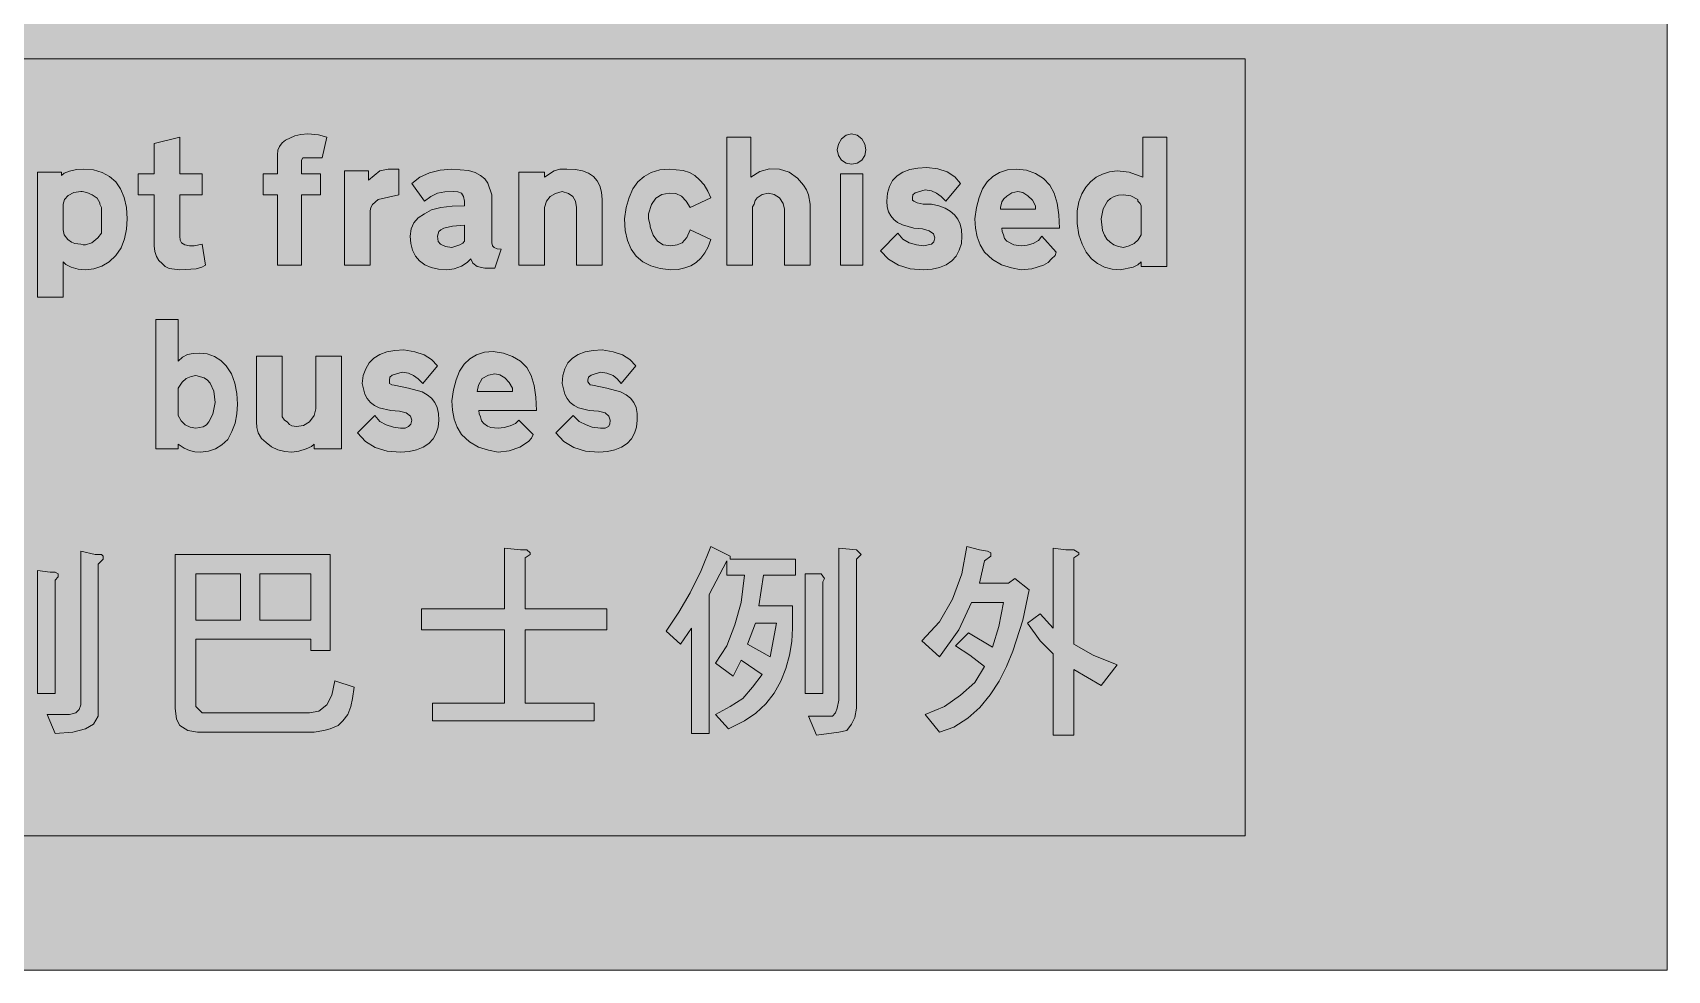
# Model space of a CAD drawing. Header units: metres. Extents: x 141 to 429, y 13 to 259.
# Drawn here: x 244.8 to 428.8, y 12.8 to 118.3 of the extents above; entities that cross this region are included whole.
import ezdxf

# ---------------------------------------------------------------- set-up
doc = ezdxf.new("R2010")
doc.units = ezdxf.units.M
for name, color, linetype, true_color in [('FILL_BLACK_000000', 7, 'Continuous', 0x000000), ('FILL_WHITE_FFFFFF', 7, 'Continuous', 0xffffff), ('FILL_YELLOW_FFFF00', 7, 'Continuous', 0xffff00)]:
    doc.layers.add(name, color=color, linetype=linetype, true_color=true_color)

msp = doc.modelspace()

# ---------------------------------------------------------------- hatches: boundary and pattern name
at = {"layer": 'FILL_BLACK_000000', "true_color": 0x000000}
h = msp.add_hatch(color=7, dxfattribs=at)
h.dxf.hatch_style = 1
h.paths.add_polyline_path([(272.34, 92.16), (272.34, 100.08), (270.72, 100.08), (270.72, 102.42), (272.34, 102.42), (272.34, 104.58), (272.4, 105.09), (272.59, 105.52), (272.87, 105.9), (273.24, 106.2), (274.3, 106.69), (274.99, 106.86), (275.76, 106.92), (276.98, 106.81), (277.92, 106.56), (277.38, 104.22), (276.48, 104.22), (275.58, 104.22), (275.22, 104.22), (275.06, 103.95), (275.04, 103.68), (275.04, 102.42), (277.2, 102.42), (277.2, 100.08), (275.04, 100.08), (275.04, 92.16), (272.34, 92.16)])
h = msp.add_hatch(color=7, dxfattribs=at)
h.dxf.hatch_style = 1
h.paths.add_polyline_path([(338.45, 104.49), (338.11, 103.97), (337.59, 103.63), (336.96, 103.5), (336.33, 103.63), (335.81, 103.97), (335.47, 104.49), (335.34, 105.12), (335.47, 105.78), (335.81, 106.36), (336.33, 106.77), (336.96, 106.92), (337.59, 106.77), (338.11, 106.36), (338.45, 105.78), (338.58, 105.12), (338.45, 104.49)])
h = msp.add_hatch(color=7, dxfattribs=at)
h.dxf.hatch_style = 1
h.paths.add_polyline_path([(263.88, 102.42), (263.88, 100.08), (261.36, 100.08), (261.36, 95.4), (261.38, 94.97), (261.54, 94.68), (261.92, 94.43), (262.44, 94.32), (262.98, 94.32), (263.88, 94.5), (264.24, 92.16), (263.84, 91.92), (263.2, 91.75), (261.36, 91.62), (260.17, 91.78), (259.71, 92), (259.38, 92.34), (259.01, 92.67), (258.73, 93.13), (258.54, 93.68), (258.48, 94.32), (258.48, 100.08), (256.68, 100.08), (256.68, 102.42), (258.48, 102.42), (258.48, 105.84), (261.36, 106.56), (261.36, 102.42), (263.88, 102.42)])
h = msp.add_hatch(color=7, dxfattribs=at)
h.dxf.hatch_style = 1
h.paths.add_polyline_path([(326.62, 102.7), (327.71, 103), (328.83, 102.97), (329.94, 102.6), (330.88, 101.95), (331.56, 101.16), (331.9, 100.62), (332.12, 100.08), (332.28, 99), (332.28, 92.16), (329.4, 92.16), (329.4, 98.46), (329.26, 99.09), (328.86, 99.72), (328.23, 100.12), (327.6, 100.26), (326.9, 100.12), (326.34, 99.72), (326.09, 99.43), (325.98, 99), (325.82, 98.73), (325.8, 98.46), (325.8, 92.16), (322.92, 92.16), (322.92, 106.56), (325.62, 106.56), (325.62, 102.06), (326.62, 102.7)])
h = msp.add_hatch(color=7, dxfattribs=at)
h.dxf.hatch_style = 1
h.paths.add_polyline_path([(368.64, 91.93), (367.2, 91.62), (366.28, 91.7), (365.43, 91.93), (364.65, 92.32), (363.96, 92.88), (363.37, 93.61), (362.9, 94.51), (362.55, 95.58), (362.34, 96.84), (362.34, 98.28), (362.54, 99.29), (362.87, 100.17), (363.31, 100.92), (363.85, 101.54), (364.48, 102.04), (365.2, 102.41), (365.99, 102.65), (366.84, 102.78), (368.21, 102.62), (369.72, 102.06), (369.72, 106.56), (372.42, 106.56), (372.42, 91.98), (369.54, 91.98), (369.54, 92.52), (369.17, 92.18), (368.64, 91.93)])
h.paths.add_polyline_path([(369.54, 98.82), (369.43, 99.09), (369.18, 99.36), (369.18, 99.54), (368.37, 99.94), (367.56, 100.08), (366.99, 100.03), (366.51, 99.89), (366.1, 99.65), (365.76, 99.34), (365.28, 98.49), (365.04, 97.38), (365.21, 96.06), (365.41, 95.53), (365.69, 95.08), (366.05, 94.72), (366.48, 94.44), (366.99, 94.25), (367.56, 94.14), (368.2, 94.31), (368.75, 94.59), (369.21, 95), (369.54, 95.58), (369.54, 98.1), (369.54, 98.82)], flags=16)
h = msp.add_hatch(color=7, dxfattribs=at)
h.dxf.hatch_style = 1
h.paths.add_polyline_path([(349.31, 94.57), (349.08, 93.82), (348.73, 93.18), (348.23, 92.63), (347.61, 92.2), (346.87, 91.88), (346.02, 91.69), (345.06, 91.62), (343.54, 91.75), (342.23, 92.16), (341.11, 92.83), (340.2, 93.78), (342.18, 95.76), (342.74, 95.08), (343.44, 94.68), (344.25, 94.43), (345.06, 94.32), (345.96, 94.5), (346.21, 94.79), (346.32, 95.22), (346.16, 95.69), (345.69, 96.03), (344.95, 96.23), (343.98, 96.3), (342.67, 96.68), (342.14, 96.95), (341.71, 97.29), (341.37, 97.7), (341.12, 98.17), (340.97, 98.73), (340.92, 99.36), (341, 100.25), (341.22, 101.01), (341.58, 101.66), (342.09, 102.19), (342.73, 102.61), (343.5, 102.9), (344.4, 103.08), (345.42, 103.14), (346.67, 103.01), (347.72, 102.64), (348.56, 102.08), (349.2, 101.34), (347.58, 99.36), (347.04, 99.88), (346.5, 100.26), (345.94, 100.51), (345.24, 100.62), (344.12, 100.3), (343.87, 100.06), (343.8, 99.72), (343.8, 99.54), (343.82, 99.45), (343.98, 99.36), (344.34, 99.18), (345.02, 99.02), (345.96, 99), (346.78, 98.82), (347.48, 98.56), (348.07, 98.22), (348.55, 97.81), (348.91, 97.31), (349.17, 96.75), (349.33, 96.11), (349.38, 95.4), (349.31, 94.57)])
h = msp.add_hatch(color=7, dxfattribs=at)
h.dxf.hatch_style = 1
h.paths.add_polyline_path([(255.13, 95.11), (254.74, 94.11), (254.16, 93.24), (253.42, 92.53), (252.58, 92.02), (251.68, 91.72), (250.74, 91.62), (249.92, 91.71), (249.14, 91.93), (248.54, 92.23), (248.22, 92.52), (248.22, 88.56), (245.34, 88.56), (245.34, 102.6), (248.04, 102.6), (248.04, 102.24), (248.36, 102.5), (248.96, 102.73), (249.74, 102.9), (250.56, 102.96), (251.65, 102.87), (252.61, 102.59), (253.44, 102.14), (254.14, 101.52), (254.69, 100.73), (255.09, 99.77), (255.34, 98.65), (255.42, 97.38), (255.35, 96.2), (255.13, 95.11)])
h.paths.add_polyline_path([(250.76, 94.45), (251.46, 94.68), (252.13, 95.22), (252.54, 95.76), (252.54, 98.64), (252.36, 99), (252.36, 99.18), (252.05, 99.68), (251.5, 100.08), (250.89, 100.34), (250.38, 100.44), (250.2, 100.44), (249.43, 100.32), (248.8, 99.99), (248.38, 99.53), (248.22, 99), (248.22, 96.12), (248.35, 95.58), (248.76, 95.04), (249.16, 94.73), (249.55, 94.57), (250.2, 94.5), (250.47, 94.43), (250.76, 94.45)], flags=16)
h = msp.add_hatch(color=7, dxfattribs=at)
h.dxf.hatch_style = 1
h.paths.add_polyline_path([(279.9, 102.78), (282.6, 102.78), (282.6, 101.7), (283.86, 102.78), (284.81, 102.94), (286.02, 102.96), (286.02, 100.08), (283.68, 99.54), (283.03, 98.98), (282.84, 98.65), (282.78, 98.28), (282.78, 92.16), (279.9, 92.16), (279.9, 102.78)])
h = msp.add_hatch(color=7, dxfattribs=at)
h.dxf.hatch_style = 1
h.paths.add_polyline_path([(295.7, 91.82), (294.84, 91.98), (294.34, 92.36), (294.12, 92.88), (293.7, 92.46), (293.04, 92.05), (292.25, 91.74), (291.42, 91.62), (290.47, 91.69), (289.63, 91.88), (288.92, 92.2), (288.34, 92.63), (287.88, 93.18), (287.55, 93.82), (287.35, 94.57), (287.28, 95.4), (287.38, 96.25), (287.68, 96.93), (288.19, 97.48), (288.9, 97.92), (289.7, 98.36), (290.75, 98.64), (291.99, 98.78), (293.4, 98.82), (293.4, 99.36), (293.29, 99.88), (293.04, 100.26), (292.66, 100.42), (292.14, 100.44), (291.17, 100.42), (290.34, 100.26), (289.62, 99.88), (288.9, 99.36), (287.46, 101.34), (288.37, 102.05), (289.44, 102.55), (290.65, 102.86), (291.96, 102.96), (293.85, 102.8), (294.59, 102.58), (295.2, 102.24), (295.68, 101.88), (296.03, 101.36), (296.46, 100.08), (296.46, 94.68), (296.53, 94.34), (296.73, 94.12), (297.07, 94), (297.54, 93.96), (296.82, 91.8), (295.7, 91.82)])
h.paths.add_polyline_path([(290.7, 94.5), (291.26, 94.25), (291.96, 94.14), (292.88, 94.43), (293.2, 94.62), (293.4, 94.86), (293.4, 96.66), (292.03, 96.55), (291.06, 96.3), (290.72, 96.13), (290.5, 95.92), (290.34, 95.4), (290.45, 94.81), (290.7, 94.5)], flags=16)
h = msp.add_hatch(color=7, dxfattribs=at)
h.dxf.hatch_style = 1
h.paths.add_polyline_path([(306, 92.16), (306, 98.28), (306, 98.46), (306, 98.64), (305.9, 99.35), (305.59, 99.88), (305.09, 100.23), (304.38, 100.44), (303.64, 100.23), (303.05, 99.88), (302.63, 99.35), (302.4, 98.64), (302.4, 92.16), (299.52, 92.16), (299.52, 102.6), (302.4, 102.6), (302.4, 102.06), (303.48, 102.78), (304.13, 102.94), (304.92, 102.96), (305.87, 102.91), (306.68, 102.75), (307.36, 102.49), (307.91, 102.13), (308.34, 101.65), (308.64, 101.06), (308.82, 100.36), (308.88, 99.54), (308.88, 92.16), (306, 92.16)])
h = msp.add_hatch(color=7, dxfattribs=at)
h.dxf.hatch_style = 1
h.paths.add_polyline_path([(318.02, 102.8), (318.72, 102.58), (319.32, 102.24), (319.85, 101.77), (320.36, 101.18), (320.79, 100.49), (321.12, 99.72), (318.78, 98.64), (318.34, 99.37), (317.81, 99.92), (317.19, 100.23), (316.44, 100.26), (315.59, 100.12), (314.93, 99.7), (314.44, 98.97), (314.1, 97.92), (314.1, 97.38), (314.28, 96.66), (314.28, 96.48), (314.62, 95.53), (315.11, 94.86), (315.77, 94.45), (316.62, 94.32), (317.32, 94.43), (317.88, 94.68), (318.4, 95.26), (318.78, 96.12), (321.12, 95.04), (320.82, 94.22), (320.44, 93.52), (320, 92.93), (319.48, 92.45), (318.88, 92.09), (318.21, 91.83), (317.46, 91.67), (316.62, 91.62), (315.41, 91.76), (314.36, 92.06), (313.47, 92.52), (312.73, 93.15), (312.15, 93.94), (311.73, 94.91), (311.48, 96.05), (311.4, 97.38), (311.59, 98.65), (311.91, 99.77), (312.35, 100.73), (312.91, 101.52), (313.6, 102.14), (314.41, 102.59), (315.36, 102.87), (316.44, 102.96), (318.02, 102.8)])
h = msp.add_hatch(color=7, dxfattribs=at)
h.dxf.hatch_style = 1
h.paths.add_polyline_path([(338.22, 102.42), (338.22, 92.16), (335.7, 92.16), (335.7, 102.42), (338.22, 102.42)])
h = msp.add_hatch(color=7, dxfattribs=at)
h.dxf.hatch_style = 1
h.paths.add_polyline_path([(353.9, 95.94), (354.06, 95.58), (354.17, 95.15), (354.42, 94.86), (355.23, 94.45), (356.04, 94.32), (356.73, 94.39), (357.41, 94.59), (357.99, 94.93), (358.38, 95.4), (360, 93.6), (359.86, 93.24), (359.46, 92.88), (359.08, 92.45), (358.56, 92.16), (357.23, 91.75), (356.04, 91.62), (354.94, 91.83), (353.83, 92.2), (352.8, 92.78), (351.9, 93.6), (351.43, 94.44), (351.09, 95.35), (350.89, 96.33), (350.82, 97.38), (351.01, 98.65), (351.3, 99.77), (351.7, 100.73), (352.21, 101.52), (352.85, 102.14), (353.6, 102.59), (354.49, 102.87), (355.5, 102.96), (356.65, 102.83), (357.66, 102.46), (358.54, 101.9), (359.28, 101.16), (359.75, 100.25), (360.09, 99.13), (360.29, 97.82), (360.36, 96.3), (353.88, 96.3), (353.9, 95.94)])
h.paths.add_polyline_path([(357.66, 98.82), (357.3, 99.45), (356.8, 99.97), (356.24, 100.31), (355.68, 100.44), (354.98, 100.3), (354.42, 99.9), (354.08, 99.6), (353.86, 99.27), (353.7, 98.64), (353.7, 98.46), (357.66, 98.46), (357.66, 98.82)], flags=16)
h = msp.add_hatch(color=7, dxfattribs=at)
h.dxf.hatch_style = 1
h.paths.add_polyline_path([(262.44, 71.28), (261.83, 71.56), (261.18, 72), (261.18, 71.46), (258.66, 71.46), (258.66, 86.04), (261.18, 86.04), (261.18, 81.36), (261.65, 81.8), (262.21, 82.08), (262.85, 82.22), (263.52, 82.26), (264.43, 82.16), (265.25, 81.88), (265.98, 81.42), (266.58, 80.82), (267.16, 79.92), (267.55, 78.86), (267.77, 77.71), (267.84, 76.5), (267.77, 75.43), (267.57, 74.38), (267.23, 73.41), (266.76, 72.54), (266.08, 71.94), (265.36, 71.48), (264.58, 71.2), (263.7, 71.1), (263.05, 71.14), (262.44, 71.28)])
h.paths.add_polyline_path([(264.35, 74.19), (264.64, 74.5), (265.08, 75.39), (265.32, 76.68), (265.18, 77.97), (264.78, 78.88), (264.48, 79.21), (264.1, 79.46), (263.16, 79.74), (262.62, 79.63), (262.08, 79.38), (261.63, 78.97), (261.18, 78.3), (261.18, 75.24), (261.51, 74.64), (261.97, 74.18), (262.52, 73.9), (263.16, 73.8), (264, 73.97), (264.35, 74.19)], flags=16)
h = msp.add_hatch(color=7, dxfattribs=at)
h.dxf.hatch_style = 1
h.paths.add_polyline_path([(279.54, 81.9), (279.54, 71.46), (276.48, 71.46), (276.48, 72), (276.16, 71.73), (275.58, 71.46), (274.77, 71.21), (273.96, 71.1), (273.16, 71.17), (272.38, 71.37), (271.68, 71.71), (271.08, 72.18), (270.56, 72.65), (270.18, 73.26), (270.02, 73.89), (270, 74.52), (270, 81.9), (272.88, 81.9), (272.88, 75.6), (272.88, 75.06), (273.15, 74.72), (273.42, 74.52), (273.69, 74.21), (273.96, 74.05), (274.5, 73.98), (275.29, 74.11), (275.94, 74.52), (276.48, 75.24), (276.66, 75.96), (276.66, 81.9), (279.54, 81.9)])
h = msp.add_hatch(color=7, dxfattribs=at)
h.dxf.hatch_style = 1
h.paths.add_polyline_path([(290.45, 73.93), (290.22, 73.23), (289.87, 72.61), (289.37, 72.09), (288.75, 71.67), (288.01, 71.36), (287.16, 71.17), (286.2, 71.1), (284.68, 71.23), (283.36, 71.64), (282.25, 72.31), (281.34, 73.26), (283.32, 75.24), (283.88, 74.56), (284.58, 74.16), (285.39, 73.91), (286.2, 73.8), (286.72, 73.82), (287.1, 73.98), (287.35, 74.27), (287.46, 74.7), (287.3, 75.17), (286.83, 75.51), (286.09, 75.71), (285.12, 75.78), (283.8, 76.08), (283.27, 76.35), (282.83, 76.7), (282.46, 77.13), (282.18, 77.63), (281.88, 78.84), (282.01, 79.73), (282.28, 80.49), (282.68, 81.14), (283.21, 81.67), (283.86, 82.09), (284.64, 82.38), (285.54, 82.56), (286.56, 82.62), (287.81, 82.41), (288.86, 82.06), (289.7, 81.53), (290.34, 80.82), (288.72, 78.84), (288.18, 79.36), (287.64, 79.74), (287.08, 79.99), (286.38, 80.1), (285.26, 79.78), (285.01, 79.54), (284.94, 79.2), (284.94, 78.84), (285.21, 78.68), (285.48, 78.66), (287.1, 78.3), (288.62, 77.89), (289.21, 77.57), (289.69, 77.17), (290.05, 76.69), (290.31, 76.12), (290.47, 75.46), (290.52, 74.7), (290.45, 73.93)])
h = msp.add_hatch(color=7, dxfattribs=at)
h.dxf.hatch_style = 1
h.paths.add_polyline_path([(295.04, 75.42), (295.2, 75.06), (295.31, 74.63), (295.56, 74.34), (295.97, 74.03), (296.37, 73.87), (297.18, 73.8), (297.87, 73.86), (298.55, 74.05), (299.13, 74.33), (299.52, 74.7), (301.14, 73.08), (300.93, 72.68), (300.6, 72.31), (299.63, 71.68), (298.43, 71.26), (297.18, 71.1), (296.08, 71.31), (294.97, 71.68), (293.94, 72.26), (293.04, 73.08), (292.57, 73.92), (292.23, 74.83), (292.03, 75.81), (291.96, 76.86), (292.15, 78.13), (292.44, 79.25), (292.84, 80.21), (293.35, 81), (293.99, 81.62), (294.74, 82.07), (295.63, 82.35), (296.64, 82.44), (297.79, 82.23), (298.8, 81.88), (299.68, 81.35), (300.42, 80.64), (300.89, 79.73), (301.23, 78.61), (301.43, 77.3), (301.5, 75.78), (295.02, 75.78), (295.04, 75.42)])
h.paths.add_polyline_path([(298.8, 78.3), (298.44, 78.93), (297.95, 79.45), (297.38, 79.79), (296.82, 79.92), (296.1, 79.78), (295.38, 79.38), (294.97, 78.66), (294.84, 77.94), (298.8, 77.94), (298.8, 78.3)], flags=16)
h = msp.add_hatch(color=7, dxfattribs=at)
h.dxf.hatch_style = 1
h.paths.add_polyline_path([(307.44, 78.84), (307.55, 78.68), (307.8, 78.66), (309.42, 78.3), (310.97, 77.89), (311.58, 77.57), (312.08, 77.17), (312.45, 76.69), (312.71, 76.12), (312.84, 75.46), (312.84, 74.7), (312.77, 73.93), (312.54, 73.23), (312.19, 72.61), (311.69, 72.09), (311.07, 71.67), (310.33, 71.36), (309.48, 71.17), (308.52, 71.1), (307, 71.23), (305.69, 71.64), (304.57, 72.31), (303.66, 73.26), (305.64, 75.24), (306.29, 74.56), (307.08, 74.16), (307.76, 73.91), (308.7, 73.8), (309.22, 73.82), (309.6, 73.98), (309.76, 74.27), (309.78, 74.7), (309.64, 75.17), (309.22, 75.51), (308.49, 75.71), (307.44, 75.78), (306.23, 76.08), (305.73, 76.35), (305.3, 76.7), (304.95, 77.13), (304.68, 77.63), (304.38, 78.84), (304.46, 79.73), (304.68, 80.49), (305.04, 81.14), (305.55, 81.67), (306.19, 82.09), (306.96, 82.38), (307.86, 82.56), (308.88, 82.62), (310.13, 82.41), (311.18, 82.06), (312.02, 81.53), (312.66, 80.82), (311.04, 78.84), (310.59, 79.36), (310.14, 79.74), (309.42, 79.99), (308.7, 80.1), (307.64, 79.78), (307.36, 79.54), (307.26, 79.2), (307.26, 79.13), (307.26, 79.02), (307.44, 78.84)])
h = msp.add_hatch(color=7, dxfattribs=at)
h.dxf.hatch_style = 1
h.paths.add_polyline_path([(248.94, 41.58), (249.66, 41.76), (250.02, 42.12), (250.2, 42.66), (250.2, 59.94), (251.82, 59.58), (252.54, 59.58), (252.72, 59.4), (252.72, 59.04), (252.18, 58.5), (252.18, 41.4), (251.64, 40.5), (250.74, 39.96), (249.3, 39.6), (247.32, 39.42), (246.42, 41.58), (248.94, 41.58)])
h = msp.add_hatch(color=7, dxfattribs=at)
h.dxf.hatch_style = 1
h.paths.add_polyline_path([(276.12, 48.78), (276.12, 50.04), (263.16, 50.04), (263.16, 42.48), (263.88, 41.76), (275.94, 41.76), (277.02, 41.94), (277.92, 42.66), (278.46, 43.74), (278.82, 45.36), (280.98, 44.64), (280.8, 43.38), (280.62, 42.48), (280.26, 41.58), (279.72, 40.86), (279.18, 40.32), (278.28, 39.96), (277.56, 39.78), (276.48, 39.6), (263.34, 39.6), (262.26, 39.78), (261.36, 40.32), (261, 41.04), (260.82, 42.3), (260.82, 59.58), (278.28, 59.58), (278.28, 48.78), (276.12, 48.78)])
h.paths.add_polyline_path([(263.16, 57.42), (263.16, 52.2), (268.2, 52.2), (268.2, 57.42), (263.16, 57.42)], flags=16)
h.paths.add_polyline_path([(276.12, 57.42), (270.36, 57.42), (270.36, 52.2), (276.12, 52.2), (276.12, 57.42)], flags=16)
h = msp.add_hatch(color=7, dxfattribs=at)
h.dxf.hatch_style = 1
h.paths.add_polyline_path([(300.42, 60.12), (300.78, 59.76), (300.78, 59.58), (300.24, 59.22), (300.24, 53.46), (309.42, 53.46), (309.42, 51.12), (300.24, 51.12), (300.24, 42.84), (307.98, 42.84), (307.98, 40.86), (289.8, 40.86), (289.8, 42.84), (297.9, 42.84), (297.9, 51.12), (288.54, 51.12), (288.54, 53.46), (297.9, 53.46), (297.9, 60.3), (299.7, 60.12), (300.42, 60.12)])
h = msp.add_hatch(color=7, dxfattribs=at)
h.dxf.hatch_style = 1
h.paths.add_polyline_path([(318.78, 55.26), (320.04, 57.78), (321.12, 60.48), (323.28, 59.4), (323.28, 59.04), (330.66, 59.04), (330.66, 57.24), (327.06, 57.24), (326.52, 53.82), (330.3, 53.82), (330.3, 51.3), (330.22, 49.78), (329.98, 48.25), (329.57, 46.75), (328.99, 45.31), (328.24, 43.97), (327.31, 42.76), (326.2, 41.71), (324.9, 40.86), (323.1, 39.96), (321.66, 41.58), (323.28, 42.48), (324.72, 43.38), (325.8, 44.64), (326.88, 46.08), (324.54, 47.7), (323.64, 45.9), (321.66, 47.34), (322.92, 49.32), (323.82, 51.66), (324.54, 54.18), (324.9, 57.24), (322.92, 57.24), (322.92, 58.86), (320.94, 55.08), (320.94, 39.42), (318.96, 39.42), (318.96, 51.3), (317.7, 49.5), (316.08, 50.94), (317.52, 53.1), (318.78, 55.26)])
h.paths.add_polyline_path([(327.78, 48.06), (328.5, 51.84), (326.16, 51.84), (325.26, 49.5), (327.78, 48.06)], flags=16)
h = msp.add_hatch(color=7, dxfattribs=at)
h.dxf.hatch_style = 1
h.paths.add_polyline_path([(337.5, 60.12), (337.86, 59.76), (338.04, 59.58), (337.5, 59.04), (337.5, 42.3), (337.32, 41.22), (336.96, 40.5), (336.42, 39.78), (335.52, 39.6), (333, 39.24), (332.1, 41.4), (334.8, 41.4), (335.16, 41.76), (335.34, 42.3), (335.52, 43.2), (335.52, 60.3), (337.5, 60.12)])
h = msp.add_hatch(color=7, dxfattribs=at)
h.dxf.hatch_style = 1
h.paths.add_polyline_path([(352.26, 59.94), (352.62, 59.76), (352.62, 59.4), (351.9, 58.86), (351.36, 56.34), (354.6, 56.34), (355.32, 56.88), (356.94, 55.62), (356.22, 52.2), (355.1, 48.7), (354.39, 46.98), (353.55, 45.33), (352.56, 43.78), (351.4, 42.38), (350.05, 41.15), (348.48, 40.14), (346.86, 39.6), (345.24, 41.58), (347.4, 42.48), (349.2, 43.74), (350.82, 45.18), (351.9, 46.98), (350.28, 48.24), (348.66, 49.32), (350.1, 50.76), (352.8, 49.14), (353.52, 51.48), (354.06, 54.18), (350.46, 54.18), (349.02, 51.12), (346.86, 48.06), (344.88, 49.86), (346.86, 52.02), (348.3, 54.54), (349.38, 57.42), (349.92, 60.48), (351.36, 60.12), (352.26, 59.94)])
h = msp.add_hatch(color=7, dxfattribs=at)
h.dxf.hatch_style = 1
h.paths.add_polyline_path([(361.98, 60.12), (362.52, 59.76), (362.52, 59.58), (361.98, 59.22), (361.98, 49.5), (364.14, 48.24), (366.84, 47.16), (365.04, 44.82), (361.98, 46.62), (361.98, 39.24), (359.64, 39.24), (359.64, 48.42), (358.2, 49.86), (356.76, 51.84), (358.2, 52.92), (359.64, 51.3), (359.64, 60.3), (361.08, 60.12), (361.98, 60.12)])
h = msp.add_hatch(color=7, dxfattribs=at)
h.dxf.hatch_style = 1
h.paths.add_polyline_path([(245.34, 57.78), (246.78, 57.6), (247.32, 57.6), (247.68, 57.42), (247.68, 57.06), (247.32, 56.7), (247.32, 43.92), (245.34, 43.92), (245.34, 57.78)])
h = msp.add_hatch(color=7, dxfattribs=at)
h.dxf.hatch_style = 1
h.paths.add_polyline_path([(333.54, 57.42), (333.9, 56.88), (333.72, 56.52), (333.72, 43.92), (331.74, 43.92), (331.74, 57.42), (333.54, 57.42)])
at = {"layer": 'FILL_WHITE_FFFFFF', "true_color": 0xffffff}
h = msp.add_hatch(color=7, dxfattribs=at)
h.dxf.hatch_style = 1
h.paths.add_polyline_path([(381.24, 115.38), (381.24, 27.9), (188.64, 27.9), (188.64, 115.38), (381.24, 115.38)])
at = {"layer": 'FILL_YELLOW_FFFF00', "true_color": 0xffff00}
h = msp.add_hatch(color=7, dxfattribs=at)
h.dxf.hatch_style = 1
h.paths.add_polyline_path([(428.76, 259.2), (428.76, 12.78), (141.12, 12.78), (141.12, 259.2), (428.76, 259.2)])

# ---------------------------------------------------------------- linework, layer by layer
at = {"layer": 'FILL_BLACK_000000', "lineweight": 0, "true_color": 0x000000}
for points in [[(272.34, 92.16), (272.34, 100.08), (270.72, 100.08), (270.72, 102.42), (272.34, 102.42), (272.34, 104.58), (272.4, 105.09), (272.59, 105.52), (272.87, 105.9), (273.24, 106.2), (274.3, 106.69), (274.99, 106.86), (275.76, 106.92), (276.98, 106.81), (277.92, 106.56), (277.38, 104.22), (276.48, 104.22), (275.58, 104.22), (275.22, 104.22), (275.06, 103.95), (275.04, 103.68), (275.04, 102.42), (277.2, 102.42), (277.2, 100.08), (275.04, 100.08), (275.04, 92.16)], [(338.45, 104.49), (338.11, 103.97), (337.59, 103.63), (336.96, 103.5), (336.33, 103.63), (335.81, 103.97), (335.47, 104.49), (335.34, 105.12), (335.47, 105.78), (335.81, 106.36), (336.33, 106.77), (336.96, 106.92), (337.59, 106.77), (338.11, 106.36), (338.45, 105.78), (338.58, 105.12)], [(263.88, 102.42), (263.88, 100.08), (261.36, 100.08), (261.36, 95.4), (261.38, 94.97), (261.54, 94.68), (261.92, 94.43), (262.44, 94.32), (262.98, 94.32), (263.88, 94.5), (264.24, 92.16), (263.84, 91.92), (263.2, 91.75), (261.36, 91.62), (260.17, 91.78), (259.71, 92), (259.38, 92.34), (259.01, 92.67), (258.73, 93.13), (258.54, 93.68), (258.48, 94.32), (258.48, 100.08), (256.68, 100.08), (256.68, 102.42), (258.48, 102.42), (258.48, 105.84), (261.36, 106.56), (261.36, 102.42)], [(326.62, 102.7), (327.71, 103), (328.83, 102.97), (329.94, 102.6), (330.88, 101.95), (331.56, 101.16), (331.9, 100.62), (332.12, 100.08), (332.28, 99), (332.28, 92.16), (329.4, 92.16), (329.4, 98.46), (329.26, 99.09), (328.86, 99.72), (328.23, 100.12), (327.6, 100.26), (326.9, 100.12), (326.34, 99.72), (326.09, 99.43), (325.98, 99), (325.82, 98.73), (325.8, 98.46), (325.8, 92.16), (322.92, 92.16), (322.92, 106.56), (325.62, 106.56), (325.62, 102.06)], [(368.64, 91.93), (367.2, 91.62), (366.28, 91.7), (365.43, 91.93), (364.65, 92.32), (363.96, 92.88), (363.37, 93.61), (362.9, 94.51), (362.55, 95.58), (362.34, 96.84), (362.34, 98.28), (362.54, 99.29), (362.87, 100.17), (363.31, 100.92), (363.85, 101.54), (364.48, 102.04), (365.2, 102.41), (365.99, 102.65), (366.84, 102.78), (368.21, 102.62), (369.72, 102.06), (369.72, 106.56), (372.42, 106.56), (372.42, 91.98), (369.54, 91.98), (369.54, 92.52), (369.17, 92.18)], [(349.31, 94.57), (349.08, 93.82), (348.73, 93.18), (348.23, 92.63), (347.61, 92.2), (346.87, 91.88), (346.02, 91.69), (345.06, 91.62), (343.54, 91.75), (342.23, 92.16), (341.11, 92.83), (340.2, 93.78), (342.18, 95.76), (342.74, 95.08), (343.44, 94.68), (344.25, 94.43), (345.06, 94.32), (345.96, 94.5), (346.21, 94.79), (346.32, 95.22), (346.16, 95.69), (345.69, 96.03), (344.95, 96.23), (343.98, 96.3), (342.67, 96.68), (342.14, 96.95), (341.71, 97.29), (341.37, 97.7), (341.12, 98.17), (340.97, 98.73), (340.92, 99.36), (341, 100.25), (341.22, 101.01), (341.58, 101.66), (342.09, 102.19), (342.73, 102.61), (343.5, 102.9), (344.4, 103.08), (345.42, 103.14), (346.67, 103.01), (347.72, 102.64), (348.56, 102.08), (349.2, 101.34), (347.58, 99.36), (347.04, 99.88), (346.5, 100.26), (345.94, 100.51), (345.24, 100.62), (344.12, 100.3), (343.87, 100.06), (343.8, 99.72), (343.8, 99.54), (343.82, 99.45), (343.98, 99.36), (344.34, 99.18), (345.02, 99.02), (345.96, 99), (346.78, 98.82), (347.48, 98.56), (348.07, 98.22), (348.55, 97.81), (348.91, 97.31), (349.17, 96.75), (349.33, 96.11), (349.38, 95.4)], [(255.13, 95.11), (254.74, 94.11), (254.16, 93.24), (253.42, 92.53), (252.58, 92.02), (251.68, 91.72), (250.74, 91.62), (249.92, 91.71), (249.14, 91.93), (248.54, 92.23), (248.22, 92.52), (248.22, 88.56), (245.34, 88.56), (245.34, 102.6), (248.04, 102.6), (248.04, 102.24), (248.36, 102.5), (248.96, 102.73), (249.74, 102.9), (250.56, 102.96), (251.65, 102.87), (252.61, 102.59), (253.44, 102.14), (254.14, 101.52), (254.69, 100.73), (255.09, 99.77), (255.34, 98.65), (255.42, 97.38), (255.35, 96.2)], [(279.9, 102.78), (282.6, 102.78), (282.6, 101.7), (283.86, 102.78), (284.81, 102.94), (286.02, 102.96), (286.02, 100.08), (283.68, 99.54), (283.03, 98.98), (282.84, 98.65), (282.78, 98.28), (282.78, 92.16), (279.9, 92.16)], [(295.7, 91.82), (294.84, 91.98), (294.34, 92.36), (294.12, 92.88), (293.7, 92.46), (293.04, 92.05), (292.25, 91.74), (291.42, 91.62), (290.47, 91.69), (289.63, 91.88), (288.92, 92.2), (288.34, 92.63), (287.88, 93.18), (287.55, 93.82), (287.35, 94.57), (287.28, 95.4), (287.38, 96.25), (287.68, 96.93), (288.19, 97.48), (288.9, 97.92), (289.7, 98.36), (290.75, 98.64), (291.99, 98.78), (293.4, 98.82), (293.4, 99.36), (293.29, 99.88), (293.04, 100.26), (292.66, 100.42), (292.14, 100.44), (291.17, 100.42), (290.34, 100.26), (289.62, 99.88), (288.9, 99.36), (287.46, 101.34), (288.37, 102.05), (289.44, 102.55), (290.65, 102.86), (291.96, 102.96), (293.85, 102.8), (294.59, 102.58), (295.2, 102.24), (295.68, 101.88), (296.03, 101.36), (296.46, 100.08), (296.46, 94.68), (296.53, 94.34), (296.73, 94.12), (297.07, 94), (297.54, 93.96), (296.82, 91.8)], [(306, 92.16), (306, 98.28), (306, 98.46), (306, 98.64), (305.9, 99.35), (305.59, 99.88), (305.09, 100.23), (304.38, 100.44), (303.64, 100.23), (303.05, 99.88), (302.63, 99.35), (302.4, 98.64), (302.4, 92.16), (299.52, 92.16), (299.52, 102.6), (302.4, 102.6), (302.4, 102.06), (303.48, 102.78), (304.13, 102.94), (304.92, 102.96), (305.87, 102.91), (306.68, 102.75), (307.36, 102.49), (307.91, 102.13), (308.34, 101.65), (308.64, 101.06), (308.82, 100.36), (308.88, 99.54), (308.88, 92.16)], [(318.02, 102.8), (318.72, 102.58), (319.32, 102.24), (319.85, 101.77), (320.36, 101.18), (320.79, 100.49), (321.12, 99.72), (318.78, 98.64), (318.34, 99.37), (317.81, 99.92), (317.19, 100.23), (316.44, 100.26), (315.59, 100.12), (314.93, 99.7), (314.44, 98.97), (314.1, 97.92), (314.1, 97.38), (314.28, 96.66), (314.28, 96.48), (314.62, 95.53), (315.11, 94.86), (315.77, 94.45), (316.62, 94.32), (317.32, 94.43), (317.88, 94.68), (318.4, 95.26), (318.78, 96.12), (321.12, 95.04), (320.82, 94.22), (320.44, 93.52), (320, 92.93), (319.48, 92.45), (318.88, 92.09), (318.21, 91.83), (317.46, 91.67), (316.62, 91.62), (315.41, 91.76), (314.36, 92.06), (313.47, 92.52), (312.73, 93.15), (312.15, 93.94), (311.73, 94.91), (311.48, 96.05), (311.4, 97.38), (311.59, 98.65), (311.91, 99.77), (312.35, 100.73), (312.91, 101.52), (313.6, 102.14), (314.41, 102.59), (315.36, 102.87), (316.44, 102.96)], [(338.22, 102.42), (338.22, 92.16), (335.7, 92.16), (335.7, 102.42)], [(353.9, 95.94), (354.06, 95.58), (354.17, 95.15), (354.42, 94.86), (355.23, 94.45), (356.04, 94.32), (356.73, 94.39), (357.41, 94.59), (357.99, 94.93), (358.38, 95.4), (360, 93.6), (359.86, 93.24), (359.46, 92.88), (359.08, 92.45), (358.56, 92.16), (357.23, 91.75), (356.04, 91.62), (354.94, 91.83), (353.83, 92.2), (352.8, 92.78), (351.9, 93.6), (351.43, 94.44), (351.09, 95.35), (350.89, 96.33), (350.82, 97.38), (351.01, 98.65), (351.3, 99.77), (351.7, 100.73), (352.21, 101.52), (352.85, 102.14), (353.6, 102.59), (354.49, 102.87), (355.5, 102.96), (356.65, 102.83), (357.66, 102.46), (358.54, 101.9), (359.28, 101.16), (359.75, 100.25), (360.09, 99.13), (360.29, 97.82), (360.36, 96.3), (353.88, 96.3)], [(250.76, 94.45), (251.46, 94.68), (252.13, 95.22), (252.54, 95.76), (252.54, 98.64), (252.36, 99), (252.36, 99.18), (252.05, 99.68), (251.5, 100.08), (250.89, 100.34), (250.38, 100.44), (250.2, 100.44), (249.43, 100.32), (248.8, 99.99), (248.38, 99.53), (248.22, 99), (248.22, 96.12), (248.35, 95.58), (248.76, 95.04), (249.16, 94.73), (249.55, 94.57), (250.2, 94.5), (250.47, 94.43)], [(357.66, 98.82), (357.3, 99.45), (356.8, 99.97), (356.24, 100.31), (355.68, 100.44), (354.98, 100.3), (354.42, 99.9), (354.08, 99.6), (353.86, 99.27), (353.7, 98.64), (353.7, 98.46), (357.66, 98.46)], [(369.54, 98.82), (369.43, 99.09), (369.18, 99.36), (369.18, 99.54), (368.37, 99.94), (367.56, 100.08), (366.99, 100.03), (366.51, 99.89), (366.1, 99.65), (365.76, 99.34), (365.28, 98.49), (365.04, 97.38), (365.21, 96.06), (365.41, 95.53), (365.69, 95.08), (366.05, 94.72), (366.48, 94.44), (366.99, 94.25), (367.56, 94.14), (368.2, 94.31), (368.75, 94.59), (369.21, 95), (369.54, 95.58), (369.54, 98.1)], [(290.7, 94.5), (291.26, 94.25), (291.96, 94.14), (292.88, 94.43), (293.2, 94.62), (293.4, 94.86), (293.4, 96.66), (292.03, 96.55), (291.06, 96.3), (290.72, 96.13), (290.5, 95.92), (290.34, 95.4), (290.45, 94.81)], [(262.44, 71.28), (261.83, 71.56), (261.18, 72), (261.18, 71.46), (258.66, 71.46), (258.66, 86.04), (261.18, 86.04), (261.18, 81.36), (261.65, 81.8), (262.21, 82.08), (262.85, 82.22), (263.52, 82.26), (264.43, 82.16), (265.25, 81.88), (265.98, 81.42), (266.58, 80.82), (267.16, 79.92), (267.55, 78.86), (267.77, 77.71), (267.84, 76.5), (267.77, 75.43), (267.57, 74.38), (267.23, 73.41), (266.76, 72.54), (266.08, 71.94), (265.36, 71.48), (264.58, 71.2), (263.7, 71.1), (263.05, 71.14)], [(279.54, 81.9), (279.54, 71.46), (276.48, 71.46), (276.48, 72), (276.16, 71.73), (275.58, 71.46), (274.77, 71.21), (273.96, 71.1), (273.16, 71.17), (272.38, 71.37), (271.68, 71.71), (271.08, 72.18), (270.56, 72.65), (270.18, 73.26), (270.02, 73.89), (270, 74.52), (270, 81.9), (272.88, 81.9), (272.88, 75.6), (272.88, 75.06), (273.15, 74.72), (273.42, 74.52), (273.69, 74.21), (273.96, 74.05), (274.5, 73.98), (275.29, 74.11), (275.94, 74.52), (276.48, 75.24), (276.66, 75.96), (276.66, 81.9)], [(290.45, 73.93), (290.22, 73.23), (289.87, 72.61), (289.37, 72.09), (288.75, 71.67), (288.01, 71.36), (287.16, 71.17), (286.2, 71.1), (284.68, 71.23), (283.36, 71.64), (282.25, 72.31), (281.34, 73.26), (283.32, 75.24), (283.88, 74.56), (284.58, 74.16), (285.39, 73.91), (286.2, 73.8), (286.72, 73.82), (287.1, 73.98), (287.35, 74.27), (287.46, 74.7), (287.3, 75.17), (286.83, 75.51), (286.09, 75.71), (285.12, 75.78), (283.8, 76.08), (283.27, 76.35), (282.83, 76.7), (282.46, 77.13), (282.18, 77.63), (281.88, 78.84), (282.01, 79.73), (282.28, 80.49), (282.68, 81.14), (283.21, 81.67), (283.86, 82.09), (284.64, 82.38), (285.54, 82.56), (286.56, 82.62), (287.81, 82.41), (288.86, 82.06), (289.7, 81.53), (290.34, 80.82), (288.72, 78.84), (288.18, 79.36), (287.64, 79.74), (287.08, 79.99), (286.38, 80.1), (285.26, 79.78), (285.01, 79.54), (284.94, 79.2), (284.94, 78.84), (285.21, 78.68), (285.48, 78.66), (287.1, 78.3), (288.62, 77.89), (289.21, 77.57), (289.69, 77.17), (290.05, 76.69), (290.31, 76.12), (290.47, 75.46), (290.52, 74.7)], [(295.04, 75.42), (295.2, 75.06), (295.31, 74.63), (295.56, 74.34), (295.97, 74.03), (296.37, 73.87), (297.18, 73.8), (297.87, 73.86), (298.55, 74.05), (299.13, 74.33), (299.52, 74.7), (301.14, 73.08), (300.93, 72.68), (300.6, 72.31), (299.63, 71.68), (298.43, 71.26), (297.18, 71.1), (296.08, 71.31), (294.97, 71.68), (293.94, 72.26), (293.04, 73.08), (292.57, 73.92), (292.23, 74.83), (292.03, 75.81), (291.96, 76.86), (292.15, 78.13), (292.44, 79.25), (292.84, 80.21), (293.35, 81), (293.99, 81.62), (294.74, 82.07), (295.63, 82.35), (296.64, 82.44), (297.79, 82.23), (298.8, 81.88), (299.68, 81.35), (300.42, 80.64), (300.89, 79.73), (301.23, 78.61), (301.43, 77.3), (301.5, 75.78), (295.02, 75.78)], [(307.44, 78.84), (307.55, 78.68), (307.8, 78.66), (309.42, 78.3), (310.97, 77.89), (311.58, 77.57), (312.08, 77.17), (312.45, 76.69), (312.71, 76.12), (312.84, 75.46), (312.84, 74.7), (312.77, 73.93), (312.54, 73.23), (312.19, 72.61), (311.69, 72.09), (311.07, 71.67), (310.33, 71.36), (309.48, 71.17), (308.52, 71.1), (307, 71.23), (305.69, 71.64), (304.57, 72.31), (303.66, 73.26), (305.64, 75.24), (306.29, 74.56), (307.08, 74.16), (307.76, 73.91), (308.7, 73.8), (309.22, 73.82), (309.6, 73.98), (309.76, 74.27), (309.78, 74.7), (309.64, 75.17), (309.22, 75.51), (308.49, 75.71), (307.44, 75.78), (306.23, 76.08), (305.73, 76.35), (305.3, 76.7), (304.95, 77.13), (304.68, 77.63), (304.38, 78.84), (304.46, 79.73), (304.68, 80.49), (305.04, 81.14), (305.55, 81.67), (306.19, 82.09), (306.96, 82.38), (307.86, 82.56), (308.88, 82.62), (310.13, 82.41), (311.18, 82.06), (312.02, 81.53), (312.66, 80.82), (311.04, 78.84), (310.59, 79.36), (310.14, 79.74), (309.42, 79.99), (308.7, 80.1), (307.64, 79.78), (307.36, 79.54), (307.26, 79.2), (307.26, 79.13), (307.26, 79.02)], [(264.35, 74.19), (264.64, 74.5), (265.08, 75.39), (265.32, 76.68), (265.18, 77.97), (264.78, 78.88), (264.48, 79.21), (264.1, 79.46), (263.16, 79.74), (262.62, 79.63), (262.08, 79.38), (261.63, 78.97), (261.18, 78.3), (261.18, 75.24), (261.51, 74.64), (261.97, 74.18), (262.52, 73.9), (263.16, 73.8), (264, 73.97)], [(298.8, 78.3), (298.44, 78.93), (297.95, 79.45), (297.38, 79.79), (296.82, 79.92), (296.1, 79.78), (295.38, 79.38), (294.97, 78.66), (294.84, 77.94), (298.8, 77.94)], [(248.94, 41.58), (249.66, 41.76), (250.02, 42.12), (250.2, 42.66), (250.2, 59.94), (251.82, 59.58), (252.54, 59.58), (252.72, 59.4), (252.72, 59.04), (252.18, 58.5), (252.18, 41.4), (251.64, 40.5), (250.74, 39.96), (249.3, 39.6), (247.32, 39.42), (246.42, 41.58)], [(276.12, 48.78), (276.12, 50.04), (263.16, 50.04), (263.16, 42.48), (263.88, 41.76), (275.94, 41.76), (277.02, 41.94), (277.92, 42.66), (278.46, 43.74), (278.82, 45.36), (280.98, 44.64), (280.8, 43.38), (280.62, 42.48), (280.26, 41.58), (279.72, 40.86), (279.18, 40.32), (278.28, 39.96), (277.56, 39.78), (276.48, 39.6), (263.34, 39.6), (262.26, 39.78), (261.36, 40.32), (261, 41.04), (260.82, 42.3), (260.82, 59.58), (278.28, 59.58), (278.28, 48.78)], [(300.42, 60.12), (300.78, 59.76), (300.78, 59.58), (300.24, 59.22), (300.24, 53.46), (309.42, 53.46), (309.42, 51.12), (300.24, 51.12), (300.24, 42.84), (307.98, 42.84), (307.98, 40.86), (289.8, 40.86), (289.8, 42.84), (297.9, 42.84), (297.9, 51.12), (288.54, 51.12), (288.54, 53.46), (297.9, 53.46), (297.9, 60.3), (299.7, 60.12)], [(318.78, 55.26), (320.04, 57.78), (321.12, 60.48), (323.28, 59.4), (323.28, 59.04), (330.66, 59.04), (330.66, 57.24), (327.06, 57.24), (326.52, 53.82), (330.3, 53.82), (330.3, 51.3), (330.22, 49.78), (329.98, 48.25), (329.57, 46.75), (328.99, 45.31), (328.24, 43.97), (327.31, 42.76), (326.2, 41.71), (324.9, 40.86), (323.1, 39.96), (321.66, 41.58), (323.28, 42.48), (324.72, 43.38), (325.8, 44.64), (326.88, 46.08), (324.54, 47.7), (323.64, 45.9), (321.66, 47.34), (322.92, 49.32), (323.82, 51.66), (324.54, 54.18), (324.9, 57.24), (322.92, 57.24), (322.92, 58.86), (320.94, 55.08), (320.94, 39.42), (318.96, 39.42), (318.96, 51.3), (317.7, 49.5), (316.08, 50.94), (317.52, 53.1)], [(337.5, 60.12), (337.86, 59.76), (338.04, 59.58), (337.5, 59.04), (337.5, 42.3), (337.32, 41.22), (336.96, 40.5), (336.42, 39.78), (335.52, 39.6), (333, 39.24), (332.1, 41.4), (334.8, 41.4), (335.16, 41.76), (335.34, 42.3), (335.52, 43.2), (335.52, 60.3)], [(352.26, 59.94), (352.62, 59.76), (352.62, 59.4), (351.9, 58.86), (351.36, 56.34), (354.6, 56.34), (355.32, 56.88), (356.94, 55.62), (356.22, 52.2), (355.1, 48.7), (354.39, 46.98), (353.55, 45.33), (352.56, 43.78), (351.4, 42.38), (350.05, 41.15), (348.48, 40.14), (346.86, 39.6), (345.24, 41.58), (347.4, 42.48), (349.2, 43.74), (350.82, 45.18), (351.9, 46.98), (350.28, 48.24), (348.66, 49.32), (350.1, 50.76), (352.8, 49.14), (353.52, 51.48), (354.06, 54.18), (350.46, 54.18), (349.02, 51.12), (346.86, 48.06), (344.88, 49.86), (346.86, 52.02), (348.3, 54.54), (349.38, 57.42), (349.92, 60.48), (351.36, 60.12)], [(361.98, 60.12), (362.52, 59.76), (362.52, 59.58), (361.98, 59.22), (361.98, 49.5), (364.14, 48.24), (366.84, 47.16), (365.04, 44.82), (361.98, 46.62), (361.98, 39.24), (359.64, 39.24), (359.64, 48.42), (358.2, 49.86), (356.76, 51.84), (358.2, 52.92), (359.64, 51.3), (359.64, 60.3), (361.08, 60.12)], [(245.34, 57.78), (246.78, 57.6), (247.32, 57.6), (247.68, 57.42), (247.68, 57.06), (247.32, 56.7), (247.32, 43.92), (245.34, 43.92)], [(263.16, 57.42), (263.16, 52.2), (268.2, 52.2), (268.2, 57.42)], [(276.12, 57.42), (270.36, 57.42), (270.36, 52.2), (276.12, 52.2)], [(333.54, 57.42), (333.9, 56.88), (333.72, 56.52), (333.72, 43.92), (331.74, 43.92), (331.74, 57.42)], [(327.78, 48.06), (328.5, 51.84), (326.16, 51.84), (325.26, 49.5)]]:
    msp.add_lwpolyline(points, close=True, dxfattribs=at)
at = {"layer": 'FILL_WHITE_FFFFFF', "lineweight": 0, "true_color": 0xffff00}
msp.add_lwpolyline([(381.24, 115.38), (381.24, 27.9), (188.64, 27.9), (188.64, 115.38)], close=True, dxfattribs=at)
at = {"layer": 'FILL_YELLOW_FFFF00', "lineweight": 0, "true_color": 0xffff00}
msp.add_lwpolyline([(428.76, 259.2), (428.76, 12.78), (141.12, 12.78), (141.12, 259.2)], close=True, dxfattribs=at)

doc.saveas('drawing.dxf')
